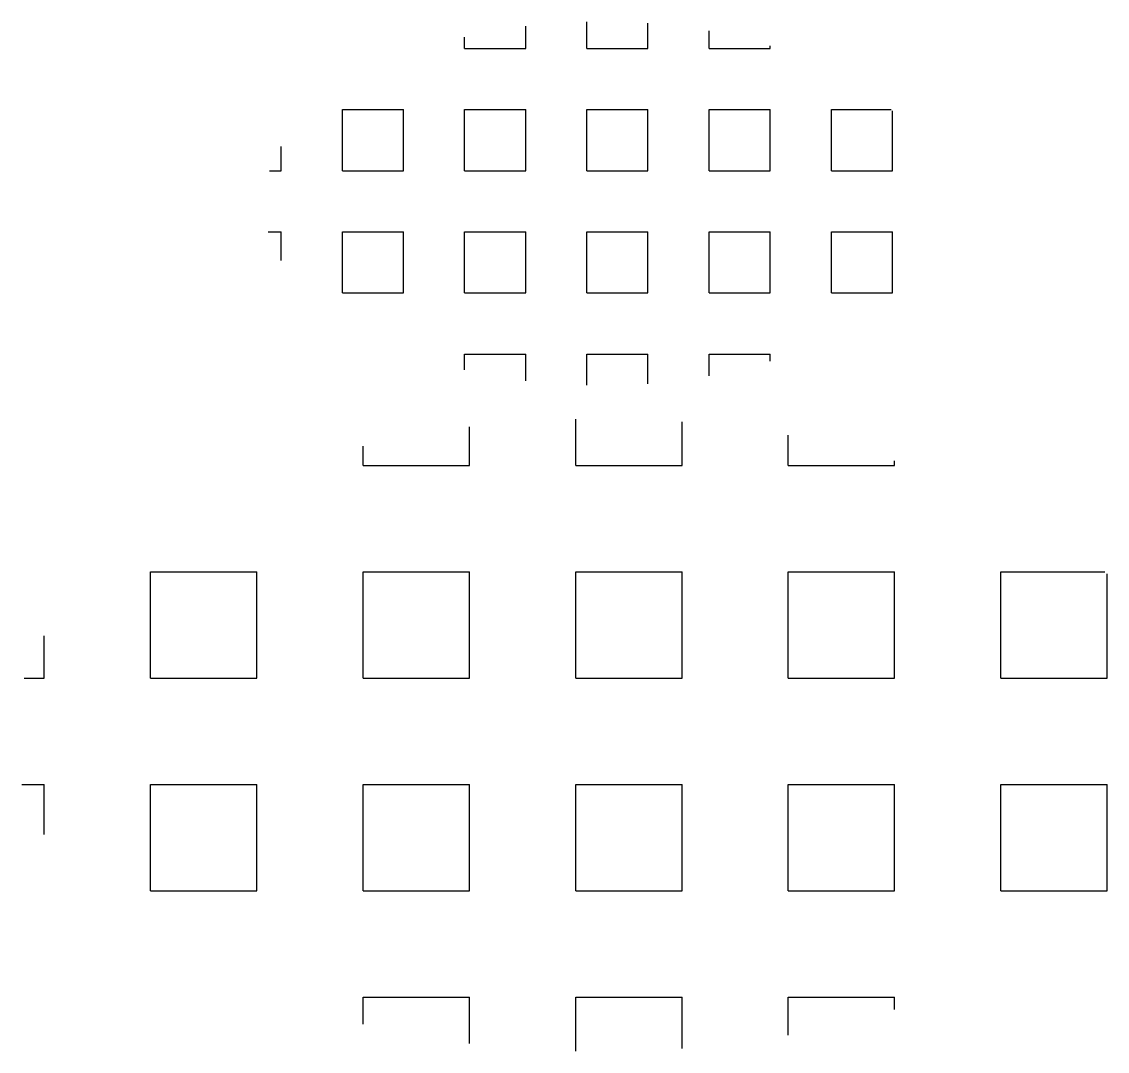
# Model space of a CAD drawing. Header units: metres. Extents: x -77 to 448, y 4806 to 5239.
# Drawn here: x -35.89 to -33.848, y 4964.403 to 4966.34 of the extents above; entities that cross this region are included whole.
import ezdxf
from ezdxf.enums import TextEntityAlignment as Align

# ---------------------------------------------------------------- set-up
doc = ezdxf.new("R2010")
doc.units = ezdxf.units.M
doc.layers.add('V-WE-VH-OPENVERHARDING_STRAATBAKSTEEN-S', color=90, linetype='Continuous', lineweight=25)
doc.styles.add('NLCS-ISO', font='NLCS-ISO.ttf')

# ---------------------------------------------------------------- blocks, each defined once
blk = doc.blocks.new('SVH-GRASTEGEL_02-SO')
for p, q in [((-0.246, 2.536), (-0.246, 2.972)), ((-1.246, 2.536), (-1.246, 2.898)), ((0.754, 2.536), (0.754, 2.947)), ((1.754, 2.536), (1.754, 2.821)), ((-2.246, 2.536), (-2.246, 2.718)), ((2.754, 2.536), (2.754, 2.579)), ((-2.246, 2.536), (-1.246, 2.536)), ((-0.246, 2.536), (0.754, 2.536)), ((1.754, 2.536), (2.754, 2.536)), ((-4.246, 1.536), (-3.246, 1.536)), ((-4.246, 0.536), (-4.246, 1.536)), ((-3.246, 0.536), (-3.246, 1.536)), ((-2.246, 1.536), (-1.246, 1.536)), ((-2.246, 0.536), (-2.246, 1.536)), ((-1.246, 0.536), (-1.246, 1.536)), ((-0.246, 1.536), (0.754, 1.536)), ((-0.246, 0.536), (-0.246, 1.536)), ((0.754, 0.536), (0.754, 1.536)), ((1.754, 1.536), (2.754, 1.536)), ((1.754, 0.536), (1.754, 1.536)), ((2.754, 0.536), (2.754, 1.536)), ((3.754, 1.536), (4.732, 1.536)), ((3.754, 0.536), (3.754, 1.536)), ((4.754, 0.536), (4.754, 1.516)), ((-5.246, 0.536), (-5.246, 0.934)), ((-5.435, 0.536), (-5.246, 0.536)), ((-4.246, 0.536), (-3.246, 0.536)), ((-2.246, 0.536), (-1.246, 0.536)), ((-0.246, 0.536), (0.754, 0.536)), ((1.754, 0.536), (2.754, 0.536)), ((3.754, 0.536), (4.754, 0.536)), ((-5.457, -0.464), (-5.246, -0.464)), ((-5.246, -0.934), (-5.246, -0.464)), ((-4.246, -0.464), (-3.246, -0.464)), ((-4.246, -1.464), (-4.246, -0.464)), ((-3.246, -1.464), (-3.246, -0.464)), ((-2.246, -0.464), (-1.246, -0.464)), ((-2.246, -1.464), (-2.246, -0.464)), ((-1.246, -1.464), (-1.246, -0.464)), ((-0.246, -0.464), (0.754, -0.464)), ((-0.246, -1.464), (-0.246, -0.464)), ((0.754, -1.464), (0.754, -0.464)), ((1.754, -0.464), (2.754, -0.464)), ((1.754, -1.464), (1.754, -0.464)), ((2.754, -1.464), (2.754, -0.464)), ((3.754, -0.464), (4.754, -0.464)), ((3.754, -1.464), (3.754, -0.464)), ((4.754, -1.464), (4.754, -0.464)), ((-4.246, -1.464), (-3.246, -1.464)), ((-2.246, -1.464), (-1.246, -1.464)), ((-0.246, -1.464), (0.754, -1.464)), ((1.754, -1.464), (2.754, -1.464)), ((3.754, -1.464), (4.754, -1.464)), ((-2.246, -2.464), (-1.246, -2.464)), ((-2.246, -2.718), (-2.246, -2.464)), ((-1.246, -2.898), (-1.246, -2.464)), ((-0.246, -2.464), (0.754, -2.464)), ((-0.246, -2.972), (-0.246, -2.464)), ((0.754, -2.947), (0.754, -2.464)), ((1.754, -2.464), (2.754, -2.464)), ((1.754, -2.821), (1.754, -2.464)), ((2.754, -2.579), (2.754, -2.464))]:
    blk.add_line(p, q)
at = {"style": 'NLCS-ISO'}
blk.add_attdef('FORMAAT', text='', height=1.8, dxfattribs=at).set_placement((-6.621, -0.096), align=Align.MIDDLE_RIGHT)
blk.add_attdef('KLEUR', text='', height=1.8, dxfattribs=at).set_placement((6.429, -0.096), align=Align.MIDDLE_LEFT)
at = {"style": 'NLCS-ISO', "flags": 1}
blk.add_attdef('FUNCTIE', text='', height=1.8, dxfattribs=at).set_placement((0, -3.975), align=Align.TOP_CENTER)
blk = doc.blocks.new('SVH-GRASTEGEL_02_KL-SO')
for p, q in [((-0.716, 1.458), (-0.716, 1.667)), ((-0.141, 1.458), (-0.141, 1.709)), ((0.434, 1.458), (0.434, 1.695)), ((-1.291, 1.458), (-1.291, 1.563)), ((1.009, 1.458), (1.009, 1.622)), ((-1.291, 1.458), (-0.716, 1.458)), ((-0.141, 1.458), (0.434, 1.458)), ((1.009, 1.458), (1.584, 1.458)), ((1.584, 1.458), (1.584, 1.483)), ((-2.441, 0.883), (-1.866, 0.883)), ((-2.441, 0.308), (-2.441, 0.883)), ((-1.866, 0.308), (-1.866, 0.883)), ((-1.291, 0.883), (-0.716, 0.883)), ((-1.291, 0.308), (-1.291, 0.883)), ((-0.716, 0.308), (-0.716, 0.883)), ((-0.141, 0.883), (0.434, 0.883)), ((-0.141, 0.308), (-0.141, 0.883)), ((0.434, 0.308), (0.434, 0.883)), ((1.009, 0.883), (1.584, 0.883)), ((1.009, 0.308), (1.009, 0.883)), ((1.584, 0.308), (1.584, 0.883)), ((2.159, 0.883), (2.721, 0.883)), ((2.159, 0.308), (2.159, 0.883)), ((2.734, 0.308), (2.734, 0.871)), ((-3.016, 0.308), (-3.016, 0.537)), ((-3.125, 0.308), (-3.016, 0.308)), ((-2.441, 0.308), (-1.866, 0.308)), ((-1.291, 0.308), (-0.716, 0.308)), ((-0.141, 0.308), (0.434, 0.308)), ((1.009, 0.308), (1.584, 0.308)), ((2.159, 0.308), (2.734, 0.308)), ((-3.138, -0.267), (-3.016, -0.267)), ((-3.016, -0.537), (-3.016, -0.267)), ((-2.441, -0.267), (-1.866, -0.267)), ((-2.441, -0.842), (-2.441, -0.267)), ((-1.866, -0.842), (-1.866, -0.267)), ((-1.291, -0.267), (-0.716, -0.267)), ((-1.291, -0.842), (-1.291, -0.267)), ((-0.716, -0.842), (-0.716, -0.267)), ((-0.141, -0.267), (0.434, -0.267)), ((-0.141, -0.842), (-0.141, -0.267)), ((0.434, -0.842), (0.434, -0.267)), ((1.009, -0.267), (1.584, -0.267)), ((1.009, -0.842), (1.009, -0.267)), ((1.584, -0.842), (1.584, -0.267)), ((2.159, -0.267), (2.734, -0.267)), ((2.159, -0.842), (2.159, -0.267)), ((2.734, -0.842), (2.734, -0.267)), ((-2.441, -0.842), (-1.866, -0.842)), ((-1.291, -0.842), (-0.716, -0.842)), ((-0.141, -0.842), (0.434, -0.842)), ((1.009, -0.842), (1.584, -0.842)), ((2.159, -0.842), (2.734, -0.842)), ((-1.291, -1.417), (-0.716, -1.417)), ((-1.291, -1.563), (-1.291, -1.417)), ((-0.716, -1.667), (-0.716, -1.417)), ((-0.141, -1.417), (0.434, -1.417)), ((-0.141, -1.709), (-0.141, -1.417)), ((0.434, -1.695), (0.434, -1.417)), ((1.009, -1.417), (1.584, -1.417)), ((1.009, -1.622), (1.009, -1.417)), ((1.584, -1.483), (1.584, -1.417))]:
    blk.add_line(p, q)
at = {"style": 'NLCS-ISO'}
blk.add_attdef('FORMAAT', text='', height=1.8, dxfattribs=at).set_placement((-4.391, -0.267), align=Align.MIDDLE_RIGHT)
blk.add_attdef('KLEUR', text='', height=1.8, dxfattribs=at).set_placement((4.109, -0.267), align=Align.MIDDLE_LEFT)
at = {"style": 'NLCS-ISO', "flags": 1}
blk.add_attdef('FUNCTIE', text='', height=1.8, dxfattribs=at).set_placement((-0.141, -3.017), align=Align.TOP_CENTER)

msp = doc.modelspace()

# ---------------------------------------------------------------- block references
at = {"layer": 'V-WE-VH-OPENVERHARDING_STRAATBAKSTEEN-S', "xscale": 0.2, "yscale": 0.2, "zscale": 0.2}
for name, p in [('SVH-GRASTEGEL_02_KL-SO', (-34.7985, 4965.9979)), ('SVH-GRASTEGEL_02-SO', (-34.7985, 4964.9979))]:
    msp.add_blockref(name, p, dxfattribs=at)

doc.saveas('drawing.dxf')
